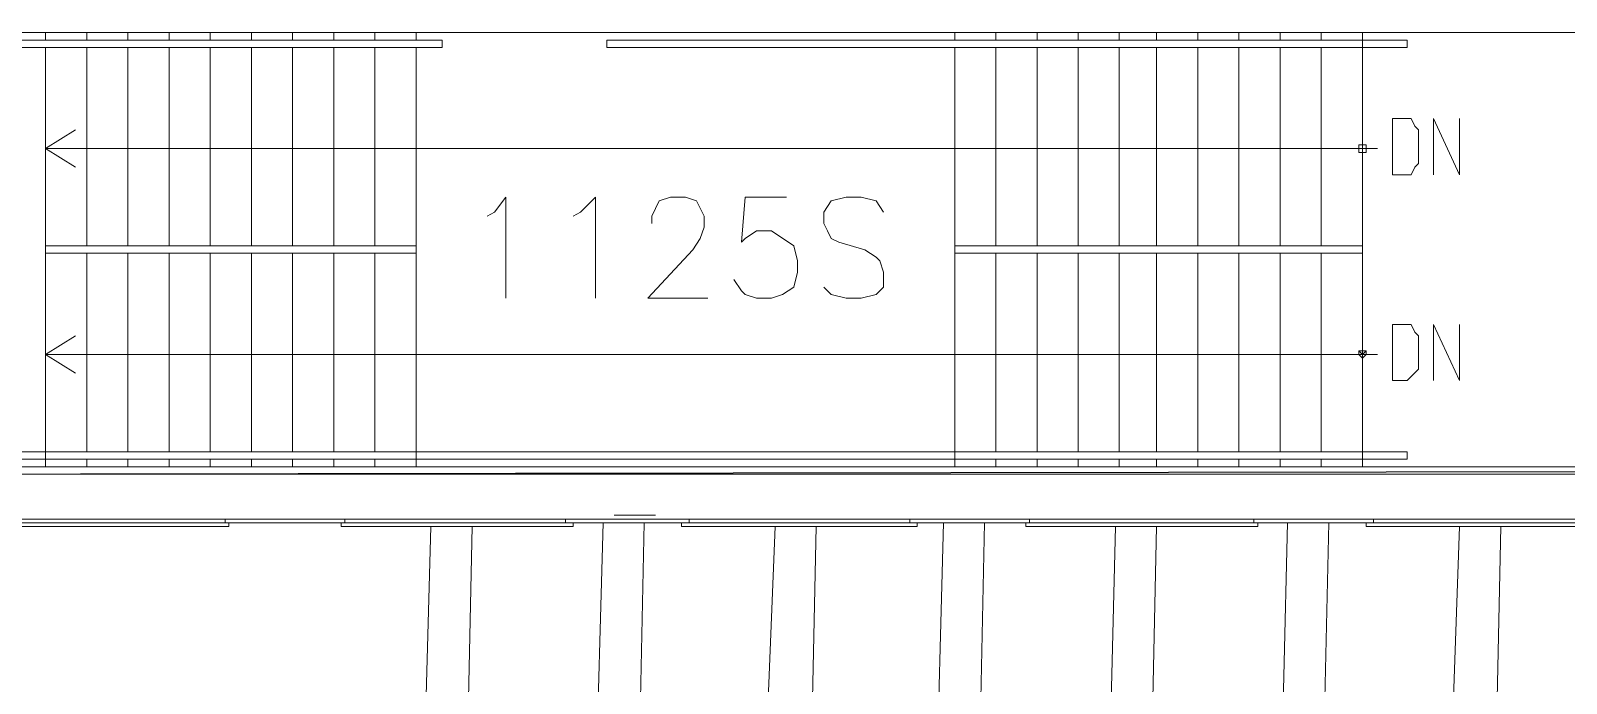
# Model space of a CAD drawing. Header units: metres. Extents: x 3 to 116, y 0 to 119.
# Drawn here: x 78.76 to 89.27, y 68.47 to 72.93 of the extents above; entities that cross this region are included whole.
import ezdxf

# ---------------------------------------------------------------- set-up
doc = ezdxf.new("R2010")
doc.units = ezdxf.units.M
doc.layers.add('PDF_Geometry', color=7, linetype='Continuous', transparency=0.8)

msp = doc.modelspace()

# ---------------------------------------------------------------- linework, layer by layer
msp.add_lwpolyline([(77.613, 69.902), (93.986, 69.928, -0.09903), (91.862, 55.013), (75.899, 59.976), (77.613, 69.902)], format="xyb")
at = {"layer": 'PDF_Geometry', "lineweight": 5}
for points in [[(75.259, 75.965), (75.259, 72.921), (89.406, 72.921), (89.406, 73.177), (90.353, 73.177), (90.353, 72.947), (90.225, 72.947), (90.225, 72.921), (90.481, 72.921), (90.481, 73.305), (89.278, 73.305), (89.278, 73.023), (82.985, 73.023)], [(78.866, 72.87), (78.866, 72.921)], [(79.148, 72.87), (79.148, 72.921)], [(79.429, 72.87), (79.429, 72.921)], [(79.711, 72.87), (79.711, 72.921)], [(79.992, 72.921), (79.992, 72.87)], [(80.273, 72.87), (80.273, 72.921)], [(80.555, 72.87), (80.555, 72.921)], [(80.836, 72.87), (80.836, 72.921)], [(81.118, 72.87), (81.118, 72.921)], [(81.399, 72.87), (81.399, 72.921)], [(85.083, 72.87), (85.083, 72.921)], [(85.364, 72.87), (85.364, 72.921)], [(85.646, 72.87), (85.646, 72.921)], [(85.927, 72.87), (85.927, 72.921)], [(86.208, 72.87), (86.208, 72.921)], [(86.464, 72.87), (86.464, 72.921)], [(86.746, 72.87), (86.746, 72.921)], [(87.027, 72.87), (87.027, 72.921)], [(87.308, 72.87), (87.308, 72.921)], [(87.59, 72.87), (87.59, 72.921)], [(87.871, 72.87), (87.871, 72.921), (87.871, 71.463)], [(78.866, 70.005), (78.866, 69.953), (78.866, 72.819)], [(79.148, 71.463), (79.148, 72.819)], [(79.429, 71.463), (79.429, 72.819)], [(79.711, 71.463), (79.711, 72.819)], [(79.992, 71.463), (79.992, 72.819)], [(80.273, 71.463), (80.273, 72.819)], [(80.555, 71.463), (80.555, 72.819)], [(80.836, 71.463), (80.836, 72.819)], [(81.118, 71.463), (81.118, 72.819)], [(81.399, 70.005), (81.399, 69.953), (81.399, 72.819), (81.399, 70.951)], [(81.578, 72.819), (81.578, 72.87)], [(85.083, 70.005), (85.083, 69.953), (85.083, 72.819)], [(85.364, 71.463), (85.364, 72.819)], [(85.646, 71.463), (85.646, 72.819)], [(85.927, 71.463), (85.927, 72.819)], [(86.208, 71.463), (86.208, 72.819)], [(86.464, 71.463), (86.464, 72.819)], [(86.746, 71.463), (86.746, 72.819)], [(87.027, 71.463), (87.027, 72.819)], [(87.308, 71.463), (87.308, 72.819)], [(87.59, 71.463), (87.59, 72.819)], [(87.871, 72.819), (87.871, 69.953), (87.871, 70.005), (87.871, 69.953)], [(88.178, 72.87), (88.178, 72.819)], [(79.071, 72.256), (78.866, 72.128), (79.071, 72)], [(88.357, 71.949), (88.357, 72.333), (88.536, 71.949), (88.536, 72.333)], [(87.974, 72.128), (78.866, 72.128)], [(81.936, 71.693), (81.885, 71.667), (81.936, 71.693), (82.013, 71.795), (82.013, 71.105)], [(82.473, 71.667), (82.525, 71.693), (82.627, 71.795), (82.627, 71.105)], [(83.011, 71.616), (83.011, 71.667), (83.062, 71.77), (83.139, 71.795), (83.241, 71.795), (83.318, 71.77), (83.369, 71.667), (83.369, 71.591), (83.343, 71.514), (83.292, 71.437), (82.985, 71.105), (83.394, 71.105)], [(83.573, 71.233), (83.625, 71.156), (83.65, 71.13), (83.727, 71.105), (83.829, 71.105), (83.906, 71.13), (83.983, 71.181), (84.008, 71.284), (84.008, 71.36), (83.983, 71.463), (83.829, 71.565), (83.727, 71.565), (83.65, 71.514), (83.625, 71.488), (83.65, 71.795), (83.932, 71.795)], [(84.597, 71.693), (84.546, 71.77), (84.443, 71.795), (84.341, 71.795), (84.239, 71.77), (84.187, 71.693), (84.187, 71.616), (84.213, 71.565), (84.239, 71.514), (84.29, 71.488), (84.469, 71.437), (84.546, 71.386), (84.571, 71.36), (84.597, 71.284), (84.597, 71.181), (84.546, 71.13), (84.443, 71.105), (84.341, 71.105), (84.239, 71.13), (84.187, 71.181)], [(78.866, 71.463), (81.399, 71.463), (81.399, 71.412), (78.866, 71.412)], [(79.148, 71.412), (79.148, 70.056)], [(79.429, 71.412), (79.429, 70.056)], [(79.711, 71.412), (79.711, 70.056)], [(79.992, 71.412), (79.992, 70.056)], [(80.273, 70.056), (80.273, 71.412)], [(80.555, 71.412), (80.555, 70.056)], [(80.836, 70.056), (80.836, 71.412)], [(81.118, 71.412), (81.118, 70.056)], [(85.083, 71.412), (87.871, 71.412), (87.871, 71.463), (85.083, 71.463)], [(85.364, 70.056), (85.364, 71.412)], [(85.646, 71.412), (85.646, 70.056)], [(85.927, 70.056), (85.927, 71.412)], [(86.208, 71.412), (86.208, 70.056)], [(86.464, 70.056), (86.464, 71.412)], [(86.746, 71.412), (86.746, 70.056)], [(87.027, 70.056), (87.027, 71.412)], [(87.308, 71.412), (87.308, 70.056)], [(87.59, 70.056), (87.59, 71.412)], [(87.871, 71.412), (87.871, 70.056)], [(88.357, 70.542), (88.357, 70.926), (88.536, 70.542), (88.536, 70.926)], [(79.071, 70.849), (78.866, 70.721), (79.071, 70.593)], [(78.866, 70.721), (87.974, 70.721), (87.897, 70.721), (87.897, 70.746), (87.846, 70.746), (87.846, 70.721), (87.871, 70.695), (87.897, 70.721), (87.871, 70.721), (87.897, 70.746), (87.871, 70.746), (87.871, 70.721), (87.871, 70.746), (87.846, 70.746), (87.871, 70.721), (87.846, 70.721), (87.871, 70.721), (87.871, 70.695), (87.871, 70.721), (87.897, 70.721)], [(88.178, 70.056), (88.178, 70.005)], [(89.636, 55.653), (90.583, 55.371), (90.685, 55.704), (90.123, 55.858), (87.513, 56.599), (87.436, 56.318), (89.636, 55.678), (89.636, 55.653), (76.103, 59.516), (76.206, 59.874), (76.231, 59.9), (75.899, 59.976), (76.589, 64.76), (77.255, 69.57), (77.562, 69.57), (77.562, 69.953), (91.632, 69.953), (91.632, 69.902), (91.632, 69.953), (92.63, 69.953), (92.63, 69.595), (77.613, 69.595), (77.613, 69.902), (91.632, 69.902)], [(79.148, 70.005), (79.148, 69.953)], [(79.429, 70.005), (79.429, 69.953)], [(79.711, 70.005), (79.711, 69.953)], [(79.992, 70.005), (79.992, 69.953)], [(80.273, 70.005), (80.273, 69.953)], [(80.555, 70.005), (80.555, 69.953)], [(80.836, 70.005), (80.836, 69.953)], [(81.118, 70.005), (81.118, 69.953)], [(85.364, 70.005), (85.364, 69.953)], [(85.646, 70.005), (85.646, 69.953)], [(85.927, 70.005), (85.927, 69.953)], [(86.208, 70.005), (86.208, 69.953)], [(86.464, 70.005), (86.464, 69.953)], [(86.746, 70.005), (86.746, 69.953)], [(87.027, 70.005), (87.027, 69.953)], [(87.308, 70.005), (87.308, 69.953)], [(87.59, 70.005), (87.59, 69.953)], [(81.501, 69.544), (81.45, 67.728), (81.322, 65.937), (81.092, 64.121), (80.811, 62.355), (80.452, 60.565), (79.992, 58.825)], [(80.094, 69.57), (80.094, 69.595)], [(80.913, 69.595), (80.913, 69.57)], [(81.118, 58.467), (81.578, 60.283), (81.962, 62.125), (82.269, 63.967), (82.473, 65.835), (82.627, 67.702), (82.678, 69.57)], [(81.476, 68.367), (81.757, 68.367), (81.783, 69.544)], [(82.243, 58.186), (82.729, 60.027), (83.113, 61.921), (83.42, 63.814), (83.65, 65.707), (83.778, 67.625), (83.855, 69.544)], [(82.422, 69.57), (82.422, 69.595)], [(82.652, 68.367), (82.934, 68.367), (82.959, 69.57)], [(82.755, 69.621), (83.036, 69.621)], [(83.266, 69.595), (83.266, 69.57)], [(85.006, 69.57), (84.955, 67.6), (84.801, 65.604), (84.571, 63.635), (84.264, 61.69), (83.855, 59.746), (83.369, 57.827)], [(83.829, 68.367), (84.187, 68.367), (84.111, 68.367), (84.136, 69.544)], [(86.183, 69.544), (86.132, 67.523), (85.978, 65.502), (85.748, 63.481), (85.415, 61.486), (85.006, 59.49), (84.494, 57.52)], [(84.776, 69.57), (84.776, 69.595)], [(85.287, 69.57), (85.262, 68.367), (85.364, 68.367), (85.262, 68.367), (84.98, 68.367)], [(85.594, 69.57), (85.594, 69.595)], [(87.36, 69.57), (87.308, 67.472), (87.155, 65.4), (86.899, 63.328), (86.567, 61.255), (86.132, 59.209), (85.62, 57.188)], [(86.464, 69.544), (86.439, 68.367), (86.541, 68.367), (86.439, 68.367), (86.157, 68.367)], [(88.536, 69.544), (88.46, 67.395), (88.306, 65.272), (88.076, 63.149), (87.718, 61.051), (87.283, 58.953), (86.771, 56.881)], [(87.129, 69.595), (87.129, 69.57)], [(87.615, 68.367), (87.641, 69.57)], [(87.948, 69.57), (87.948, 69.595)], [(88.511, 68.367), (88.792, 68.367), (88.895, 68.367), (88.792, 68.367), (88.818, 69.544)]]:
    msp.add_lwpolyline(points, dxfattribs=at)
for points in [[(78.483, 72.87), (81.578, 72.87), (81.578, 72.819), (78.483, 72.819)], [(88.178, 72.819), (88.178, 72.87), (82.704, 72.87), (82.704, 72.819)], [(88.076, 71.949), (88.204, 71.949), (88.229, 72), (88.255, 72.026), (88.255, 72.256), (88.229, 72.281), (88.204, 72.333), (88.076, 72.333)], [(87.897, 72.128), (87.897, 72.154), (87.846, 72.154), (87.846, 72.102), (87.897, 72.102), (87.897, 72.128), (87.871, 72.128), (87.871, 72.154), (87.871, 72.128), (87.846, 72.128), (87.871, 72.128), (87.871, 72.102), (87.871, 72.128)], [(88.076, 70.542), (88.178, 70.542), (88.255, 70.619), (88.255, 70.849), (88.229, 70.874), (88.204, 70.926), (88.076, 70.926)], [(78.483, 70.056), (78.483, 70.005), (88.178, 70.005), (88.178, 70.056)], [(78.534, 69.57), (78.534, 69.544), (80.12, 69.544), (80.12, 69.57)], [(80.094, 69.57), (80.094, 69.595), (80.913, 69.595), (80.913, 69.57)], [(80.887, 69.544), (80.887, 69.57), (82.473, 69.57), (82.473, 69.544)], [(82.422, 69.57), (82.422, 69.595), (83.266, 69.595), (83.266, 69.57)], [(83.215, 69.544), (83.215, 69.57), (84.827, 69.57), (84.827, 69.544)], [(84.776, 69.57), (84.776, 69.595), (85.594, 69.595), (85.594, 69.57)], [(85.569, 69.57), (85.569, 69.544), (87.155, 69.544), (87.155, 69.57)], [(87.129, 69.57), (87.129, 69.595), (87.948, 69.595), (87.948, 69.57)], [(87.897, 69.57), (87.897, 69.544), (89.509, 69.544), (89.509, 69.57)]]:
    msp.add_lwpolyline(points, close=True, dxfattribs=at)

doc.saveas('drawing.dxf')
